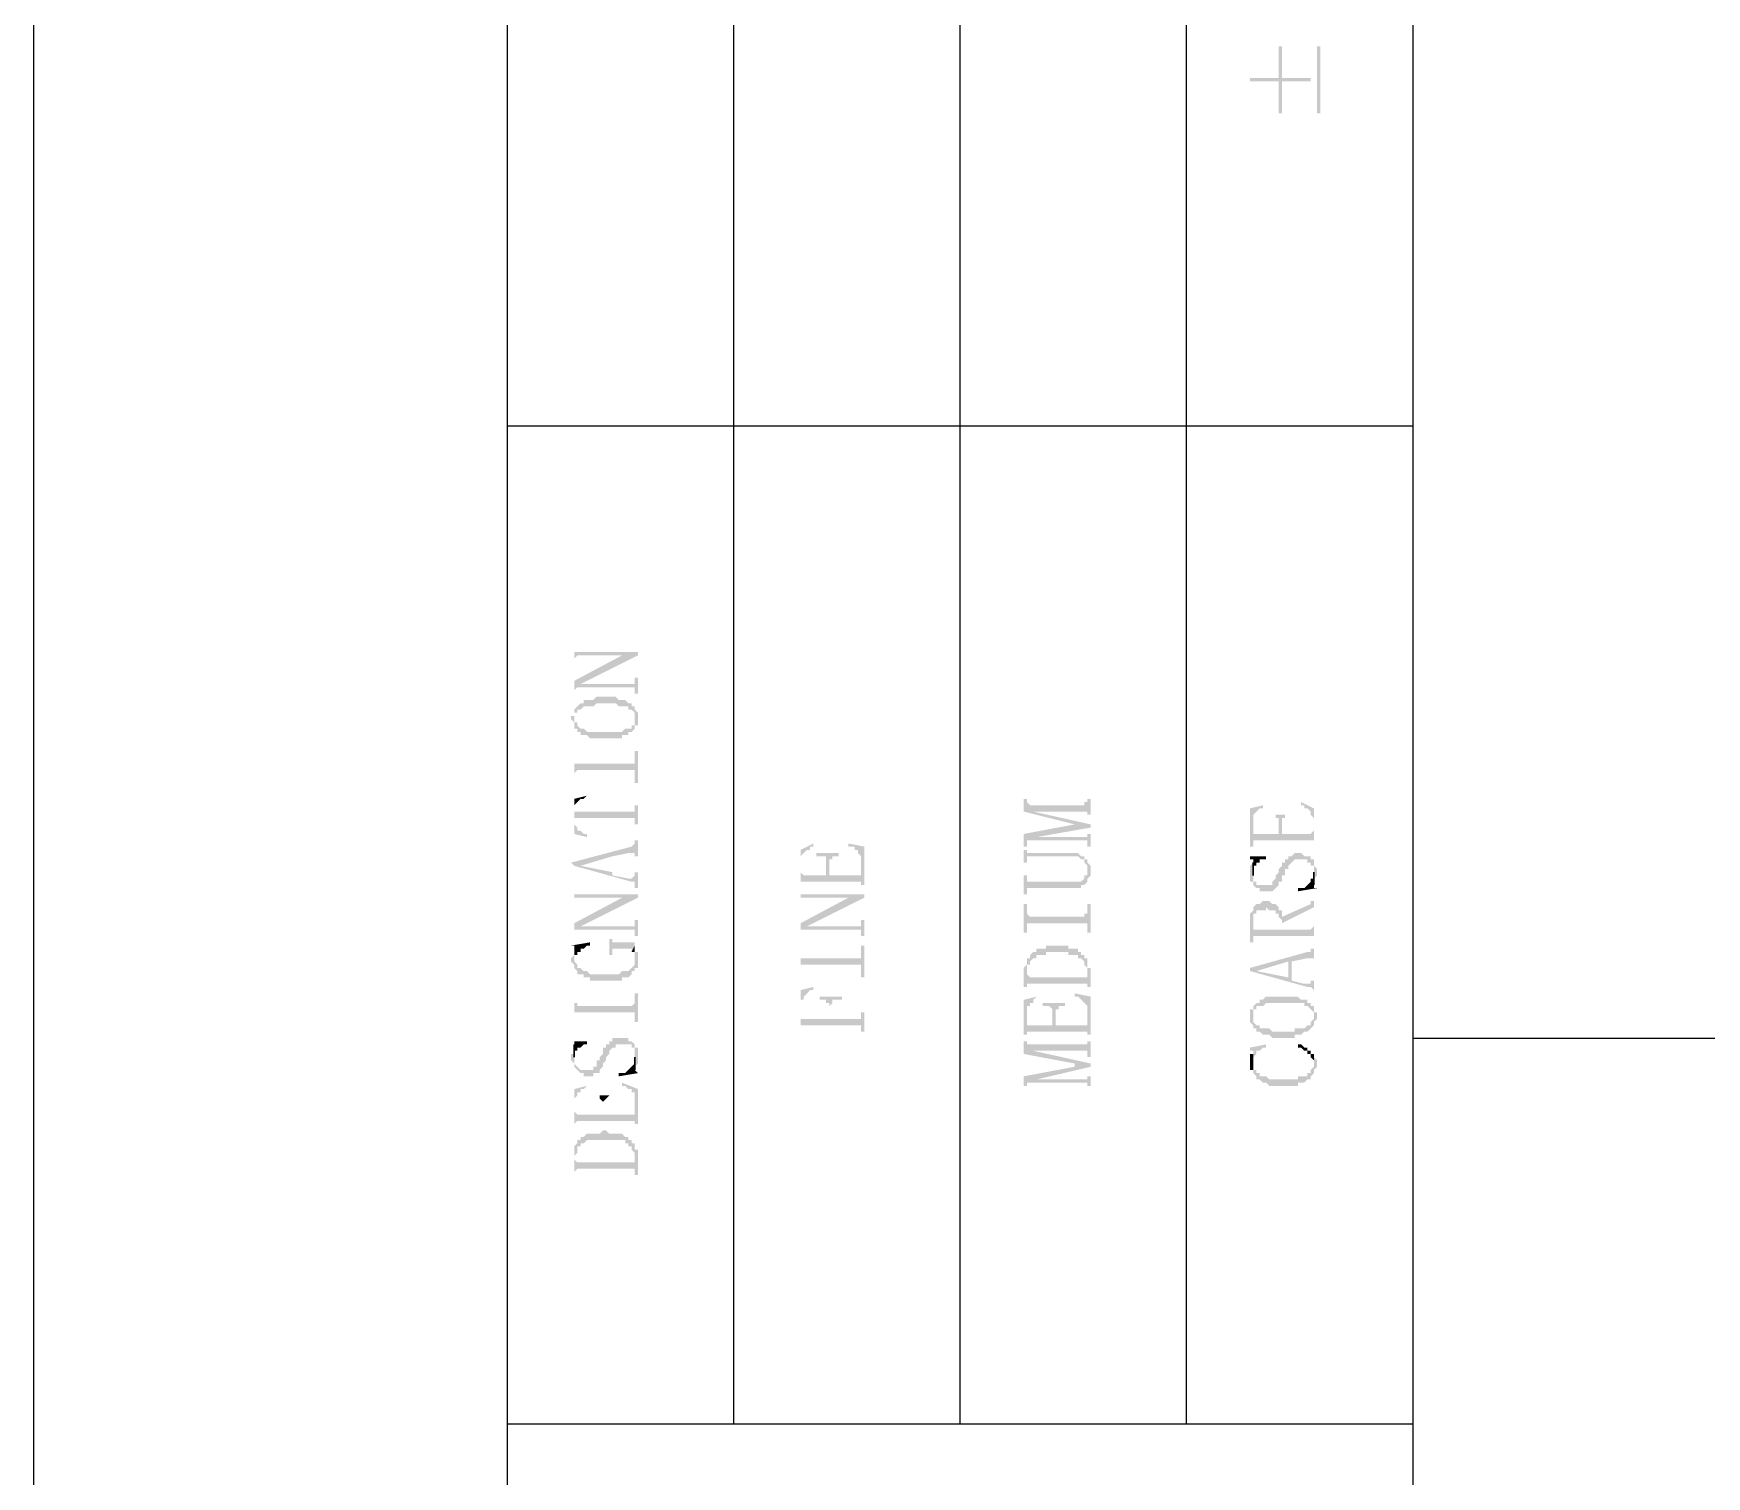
# Model space of a CAD drawing. Header units: inches. Extents: x 3613 to 8393, y -2205 to -794.
# Drawn here: x 7484.47 to 7508.15, y -1334.49 to -1314.06 of the extents above; entities that cross this region are included whole.
import ezdxf

# ---------------------------------------------------------------- set-up
doc = ezdxf.new("R2010")
doc.units = ezdxf.units.IN
doc.header["$MEASUREMENT"] = 0

msp = doc.modelspace()

# ---------------------------------------------------------------- hatches: boundary and pattern name
at = {"transparency": 33554559}
for points in [[(7501.691, -1314.696), (7501.691, -1314.741), (7502.097, -1314.741), (7502.097, -1315.192), (7502.142, -1315.192), (7502.142, -1314.741), (7502.549, -1314.741), (7502.549, -1314.696), (7502.142, -1314.696), (7502.142, -1314.244), (7502.097, -1314.244), (7502.097, -1314.696)], [(7502.684, -1315.192), (7502.684, -1314.244), (7502.639, -1314.244), (7502.639, -1315.192)], [(7492.123, -1322.729), (7492.123, -1322.955), (7492.123, -1322.91), (7492.123, -1322.91), (7492.168, -1322.865), (7493.026, -1322.865), (7493.026, -1322.819), (7492.123, -1322.819)], [(7492.123, -1323.226), (7492.123, -1323.406), (7492.123, -1323.361), (7492.123, -1323.361), (7492.168, -1323.316), (7492.168, -1323.316), (7492.213, -1323.271), (7493.026, -1322.865), (7492.8, -1322.865)], [(7492.168, -1323.316), (7492.981, -1323.316), (7492.981, -1323.361), (7492.981, -1323.406), (7493.026, -1323.406), (7493.026, -1323.18), (7492.981, -1323.18), (7492.981, -1323.271), (7492.213, -1323.271)], [(7492.078, -1323.767), (7492.078, -1323.767), (7492.123, -1323.812), (7492.123, -1323.857), (7492.123, -1323.903), (7492.168, -1323.903), (7492.168, -1323.948), (7492.213, -1323.948), (7492.213, -1323.993), (7492.304, -1323.993), (7492.349, -1324.038), (7492.8, -1324.038), (7492.8, -1323.993), (7492.89, -1323.993), (7492.89, -1323.948), (7492.935, -1323.948), (7492.981, -1323.903), (7492.981, -1323.857), (7493.026, -1323.857), (7493.026, -1323.812), (7493.026, -1323.767), (7493.026, -1323.722), (7493.026, -1323.677), (7493.026, -1323.677), (7492.981, -1323.632), (7492.981, -1323.767), (7492.981, -1323.812), (7492.981, -1323.857), (7492.935, -1323.857), (7492.935, -1323.903), (7492.845, -1323.903), (7492.8, -1323.948), (7492.304, -1323.948), (7492.258, -1323.903), (7492.213, -1323.903), (7492.168, -1323.857), (7492.168, -1323.812), (7492.123, -1323.812), (7492.123, -1323.767), (7492.123, -1323.632), (7492.123, -1323.677), (7492.123, -1323.722), (7492.078, -1323.722)], [(7492.123, -1323.632), (7492.123, -1323.767), (7492.123, -1323.722), (7492.123, -1323.677), (7492.168, -1323.677), (7492.168, -1323.632), (7492.213, -1323.632), (7492.258, -1323.587), (7492.394, -1323.587), (7492.439, -1323.542), (7492.71, -1323.542), (7492.755, -1323.587), (7492.89, -1323.587), (7492.89, -1323.632), (7492.935, -1323.632), (7492.981, -1323.677), (7492.981, -1323.722), (7492.981, -1323.767), (7492.981, -1323.632), (7492.981, -1323.587), (7492.935, -1323.587), (7492.935, -1323.542), (7492.89, -1323.542), (7492.845, -1323.496), (7492.755, -1323.496), (7492.71, -1323.451), (7492.439, -1323.451), (7492.394, -1323.496), (7492.258, -1323.496), (7492.258, -1323.542), (7492.213, -1323.542), (7492.168, -1323.587), (7492.168, -1323.587)], [(7492.123, -1324.219), (7492.123, -1324.67), (7492.123, -1324.534), (7492.123, -1324.534), (7492.168, -1324.489), (7492.981, -1324.489), (7492.981, -1324.67), (7493.026, -1324.67), (7493.026, -1324.219), (7492.981, -1324.219), (7492.981, -1324.354), (7492.981, -1324.399), (7492.123, -1324.399)], [(7492.123, -1324.896), (7492.123, -1325.031), (7492.123, -1324.986), (7492.168, -1324.941), (7492.168, -1324.941), (7492.213, -1324.896), (7492.258, -1324.896), (7492.304, -1324.85), (7492.304, -1324.85)], [(7492.123, -1324.896), (7492.123, -1325.392), (7492.304, -1325.437), (7492.304, -1325.392), (7492.258, -1325.392), (7492.213, -1325.347), (7492.168, -1325.347), (7492.168, -1325.302), (7492.168, -1325.302), (7492.123, -1325.257), (7492.123, -1325.031)], [(7492.123, -1325.031), (7492.123, -1325.211), (7492.123, -1325.166), (7492.981, -1325.166), (7492.981, -1325.211), (7492.981, -1325.257), (7493.026, -1325.257), (7493.026, -1324.986), (7492.981, -1324.986), (7492.981, -1325.031), (7492.981, -1325.076), (7492.123, -1325.076)], [(7498.487, -1324.896), (7498.487, -1325.076), (7499.209, -1325.257), (7499.209, -1325.257), (7499.434, -1325.302), (7499.434, -1325.257), (7498.622, -1325.076), (7498.622, -1325.076), (7498.577, -1324.986), (7498.577, -1324.986), (7498.532, -1324.941), (7498.532, -1324.896), (7498.532, -1324.896)], [(7498.577, -1324.986), (7498.622, -1325.076), (7499.389, -1325.076), (7499.389, -1325.121), (7499.434, -1325.121), (7499.434, -1324.896), (7499.389, -1324.896), (7499.389, -1324.941), (7499.344, -1324.941), (7499.344, -1324.986)], [(7501.691, -1325.031), (7501.691, -1325.572), (7501.736, -1325.572), (7501.736, -1325.166), (7501.736, -1325.121), (7501.736, -1325.121), (7501.781, -1325.076), (7501.781, -1325.076), (7501.826, -1325.031), (7501.872, -1325.031), (7501.872, -1324.986), (7501.872, -1324.986)], [(7502.413, -1324.986), (7502.458, -1324.986), (7502.458, -1325.031), (7502.503, -1325.031), (7502.549, -1325.076), (7502.549, -1325.121), (7502.549, -1325.121), (7502.594, -1325.166), (7502.594, -1325.572), (7502.594, -1325.031), (7502.413, -1324.941)], [(7498.487, -1325.392), (7498.487, -1325.572), (7498.532, -1325.572), (7498.532, -1325.527), (7498.532, -1325.482), (7498.577, -1325.482), (7498.667, -1325.437), (7499.434, -1325.302), (7499.209, -1325.257)], [(7501.736, -1325.527), (7501.736, -1325.482), (7502.594, -1325.482), (7502.594, -1325.527), (7502.594, -1325.347), (7502.594, -1325.347), (7502.549, -1325.392), (7502.142, -1325.392), (7502.142, -1325.257), (7502.097, -1325.392), (7501.736, -1325.392), (7501.736, -1325.211)], [(7501.962, -1325.121), (7502.052, -1325.121), (7502.052, -1325.166), (7502.097, -1325.166), (7502.097, -1325.392), (7502.142, -1325.257), (7502.142, -1325.211), (7502.142, -1325.166), (7502.187, -1325.166), (7502.187, -1325.121), (7502.278, -1325.121)], [(7492.078, -1325.798), (7492.123, -1325.843), (7492.213, -1325.843), (7492.665, -1325.708), (7492.665, -1325.934), (7492.665, -1325.708), (7492.89, -1325.663), (7492.981, -1325.663), (7492.981, -1325.708), (7493.026, -1325.708), (7493.026, -1325.482), (7492.981, -1325.482), (7492.981, -1325.527), (7492.981, -1325.527), (7492.935, -1325.572), (7492.935, -1325.572)], [(7495.327, -1325.618), (7495.327, -1326.114), (7495.327, -1325.753), (7495.327, -1325.708), (7495.373, -1325.663), (7495.373, -1325.663), (7495.418, -1325.618), (7495.463, -1325.618), (7495.463, -1325.572), (7495.508, -1325.572), (7495.508, -1325.527)], [(7496.004, -1325.572), (7496.095, -1325.572), (7496.095, -1325.618), (7496.14, -1325.618), (7496.14, -1325.663), (7496.14, -1325.663), (7496.185, -1325.708), (7496.185, -1326.114), (7496.23, -1326.114), (7496.23, -1325.572), (7496.004, -1325.527)], [(7498.577, -1325.482), (7499.389, -1325.482), (7499.389, -1325.527), (7499.389, -1325.572), (7499.434, -1325.572), (7499.434, -1325.392), (7499.389, -1325.392), (7499.389, -1325.437), (7498.667, -1325.437)], [(7492.123, -1325.843), (7492.935, -1326.069), (7492.981, -1326.069), (7492.981, -1326.114), (7492.981, -1326.159), (7493.026, -1326.159), (7493.026, -1325.934), (7492.981, -1325.934), (7492.981, -1325.979), (7492.981, -1325.979), (7492.935, -1326.024), (7492.89, -1326.024), (7492.665, -1325.979), (7492.665, -1325.708), (7492.665, -1325.934), (7492.213, -1325.843), (7492.213, -1325.843)], [(7495.327, -1326.114), (7495.327, -1326.069), (7496.185, -1326.069), (7496.185, -1326.114), (7496.185, -1325.934), (7496.185, -1325.979), (7495.734, -1325.979), (7495.734, -1325.798), (7495.688, -1325.979), (7495.373, -1325.979), (7495.327, -1325.934), (7495.327, -1325.753)], [(7495.553, -1325.663), (7495.553, -1325.708), (7495.688, -1325.708), (7495.688, -1325.753), (7495.688, -1325.798), (7495.688, -1325.979), (7495.734, -1325.798), (7495.734, -1325.753), (7495.779, -1325.753), (7495.779, -1325.708), (7495.869, -1325.708), (7495.869, -1325.663)], [(7498.487, -1325.618), (7498.487, -1325.798), (7498.532, -1325.798), (7498.532, -1325.753), (7498.532, -1325.708), (7499.254, -1325.708), (7499.299, -1325.753), (7499.344, -1325.753), (7499.344, -1325.798), (7499.344, -1325.798), (7499.389, -1325.843), (7499.389, -1325.888), (7499.389, -1325.753), (7499.344, -1325.753), (7499.344, -1325.708), (7499.299, -1325.708), (7499.254, -1325.663), (7498.532, -1325.663), (7498.532, -1325.618), (7498.532, -1325.618)], [(7498.487, -1325.979), (7498.487, -1326.249), (7498.532, -1326.249), (7498.532, -1326.204), (7498.532, -1326.159), (7499.299, -1326.159), (7499.299, -1326.114), (7499.344, -1326.114), (7499.389, -1326.069), (7499.389, -1326.024), (7499.389, -1326.024), (7499.434, -1325.979), (7499.434, -1325.934), (7499.434, -1325.888), (7499.434, -1325.843), (7499.389, -1325.798), (7499.389, -1325.934), (7499.389, -1325.979), (7499.344, -1325.979), (7499.344, -1326.024), (7499.344, -1326.024), (7499.299, -1326.069), (7498.532, -1326.069), (7498.532, -1325.979)], [(7501.691, -1325.934), (7501.691, -1326.024), (7501.691, -1326.069), (7501.736, -1326.069), (7501.736, -1326.114), (7501.736, -1326.114), (7501.781, -1326.159), (7501.826, -1326.159), (7501.826, -1326.204), (7502.007, -1326.204), (7502.052, -1326.159), (7502.052, -1326.159), (7502.097, -1326.114), (7502.097, -1326.069), (7502.142, -1326.069), (7502.142, -1325.979), (7502.187, -1325.979), (7502.187, -1325.888), (7502.233, -1325.888), (7502.233, -1325.843), (7502.233, -1325.843), (7502.278, -1325.798), (7502.278, -1325.798), (7502.323, -1325.753), (7502.503, -1325.753), (7502.503, -1325.798), (7502.549, -1325.798), (7502.549, -1325.843), (7502.594, -1325.843), (7502.594, -1325.888), (7502.594, -1326.069), (7502.594, -1326.024), (7502.594, -1326.024), (7502.639, -1325.979), (7502.639, -1325.934), (7502.639, -1325.888), (7502.639, -1325.888), (7502.594, -1325.843), (7502.594, -1325.798), (7502.594, -1325.753), (7502.549, -1325.753), (7502.549, -1325.708), (7502.458, -1325.708), (7502.413, -1325.663), (7502.323, -1325.663), (7502.278, -1325.708), (7502.233, -1325.708), (7502.233, -1325.753), (7502.187, -1325.753), (7502.187, -1325.798), (7502.142, -1325.798), (7502.142, -1325.843), (7502.142, -1325.843), (7502.097, -1325.888), (7502.097, -1325.934), (7502.097, -1325.934), (7502.052, -1325.979), (7502.052, -1326.024), (7502.052, -1326.024), (7502.007, -1326.069), (7502.007, -1326.114), (7501.781, -1326.114), (7501.781, -1326.069), (7501.736, -1326.069), (7501.736, -1326.024), (7501.736, -1325.979), (7501.736, -1325.798), (7501.691, -1325.843), (7501.691, -1325.888)], [(7501.691, -1325.708), (7501.691, -1325.753), (7501.736, -1325.753), (7501.736, -1325.888), (7501.736, -1325.843), (7501.781, -1325.843), (7501.781, -1325.798), (7501.826, -1325.798), (7501.826, -1325.753), (7501.917, -1325.753), (7501.917, -1325.708)], [(7502.368, -1326.204), (7502.368, -1326.204), (7502.639, -1326.159), (7502.594, -1326.159), (7502.594, -1326.114), (7502.594, -1325.979), (7502.594, -1326.024), (7502.549, -1326.024), (7502.549, -1326.069), (7502.549, -1326.069), (7502.503, -1326.114), (7502.503, -1326.114), (7502.458, -1326.159), (7502.368, -1326.159)], [(7492.123, -1326.159), (7492.123, -1326.385), (7492.123, -1326.295), (7493.026, -1326.295), (7493.026, -1326.249), (7492.123, -1326.249)], [(7495.327, -1326.159), (7495.327, -1326.385), (7495.327, -1326.34), (7495.327, -1326.295), (7496.23, -1326.295), (7496.23, -1326.249), (7495.327, -1326.249)], [(7492.123, -1326.656), (7492.123, -1326.836), (7492.123, -1326.746), (7492.168, -1326.746), (7492.213, -1326.701), (7493.026, -1326.295), (7492.8, -1326.295)], [(7495.327, -1326.656), (7495.327, -1326.836), (7495.327, -1326.791), (7495.327, -1326.746), (7495.373, -1326.746), (7495.418, -1326.701), (7496.23, -1326.295), (7496.004, -1326.295)], [(7498.487, -1326.385), (7498.487, -1326.791), (7498.532, -1326.791), (7498.532, -1326.656), (7499.389, -1326.656), (7499.389, -1326.791), (7499.434, -1326.791), (7499.434, -1326.385), (7499.389, -1326.385), (7499.389, -1326.52), (7499.344, -1326.52), (7499.344, -1326.565), (7498.577, -1326.565), (7498.532, -1326.52), (7498.532, -1326.385)], [(7501.691, -1326.611), (7501.691, -1326.926), (7501.736, -1326.926), (7501.736, -1326.611), (7501.736, -1326.52), (7501.781, -1326.52), (7501.781, -1326.475), (7501.917, -1326.475), (7501.917, -1326.43), (7501.917, -1326.43), (7501.962, -1326.475), (7502.052, -1326.475), (7502.052, -1326.52), (7502.097, -1326.52), (7502.097, -1326.565), (7502.097, -1326.565), (7502.142, -1326.611), (7502.142, -1326.746), (7502.142, -1326.475), (7502.097, -1326.475), (7502.097, -1326.43), (7502.097, -1326.43), (7502.052, -1326.385), (7502.007, -1326.385), (7501.962, -1326.34), (7501.872, -1326.34), (7501.826, -1326.385), (7501.781, -1326.385), (7501.736, -1326.43), (7501.736, -1326.475), (7501.736, -1326.475), (7501.691, -1326.52), (7501.691, -1326.565), (7501.691, -1326.565)], [(7501.736, -1326.881), (7501.736, -1326.836), (7502.594, -1326.836), (7502.594, -1326.926), (7502.594, -1326.656), (7502.594, -1326.701), (7502.594, -1326.701), (7502.549, -1326.746), (7502.142, -1326.746), (7502.142, -1326.52), (7502.142, -1326.475), (7502.142, -1326.746), (7501.736, -1326.746), (7501.736, -1326.656)], [(7502.142, -1326.565), (7502.142, -1326.656), (7502.594, -1326.43), (7502.594, -1326.295), (7502.594, -1326.34), (7502.549, -1326.34), (7502.549, -1326.385), (7502.549, -1326.385)], [(7492.168, -1326.746), (7492.981, -1326.746), (7492.981, -1326.836), (7493.026, -1326.836), (7493.026, -1326.611), (7492.981, -1326.611), (7492.981, -1326.656), (7492.981, -1326.701), (7492.213, -1326.701)], [(7495.373, -1326.746), (7496.185, -1326.746), (7496.185, -1326.836), (7496.23, -1326.836), (7496.23, -1326.611), (7496.185, -1326.611), (7496.185, -1326.656), (7496.185, -1326.701), (7495.418, -1326.701)], [(7492.078, -1326.972), (7492.123, -1326.972), (7492.123, -1327.017), (7492.123, -1327.152), (7492.123, -1327.107), (7492.168, -1327.107), (7492.168, -1327.062), (7492.213, -1327.062), (7492.213, -1327.017), (7492.258, -1327.017), (7492.304, -1326.972), (7492.349, -1326.972), (7492.349, -1326.926)], [(7492.619, -1326.881), (7492.619, -1327.107), (7492.665, -1327.107), (7492.665, -1327.062), (7492.665, -1327.017), (7492.935, -1327.017), (7492.935, -1327.062), (7492.981, -1326.972), (7492.981, -1326.926), (7492.665, -1326.926), (7492.665, -1326.881), (7492.665, -1326.881)], [(7492.935, -1327.062), (7492.981, -1327.062), (7492.981, -1327.152), (7492.981, -1327.017), (7492.981, -1326.972)], [(7495.327, -1326.972), (7495.327, -1327.423), (7495.327, -1327.288), (7495.327, -1327.242), (7496.185, -1327.242), (7496.185, -1327.423), (7496.23, -1327.423), (7496.23, -1326.972), (7496.185, -1326.972), (7496.185, -1327.107), (7496.185, -1327.152), (7495.327, -1327.152), (7495.327, -1327.107)], [(7498.487, -1327.333), (7498.487, -1327.558), (7498.532, -1327.558), (7498.532, -1327.333), (7498.532, -1327.288), (7498.532, -1327.242), (7498.577, -1327.242), (7498.577, -1327.197), (7498.577, -1327.197), (7498.622, -1327.152), (7498.667, -1327.152), (7498.667, -1327.107), (7498.803, -1327.107), (7498.803, -1327.062), (7499.118, -1327.062), (7499.118, -1327.107), (7499.254, -1327.107), (7499.254, -1327.152), (7499.299, -1327.152), (7499.344, -1327.197), (7499.344, -1327.242), (7499.344, -1327.242), (7499.389, -1327.288), (7499.389, -1327.558), (7499.434, -1327.558), (7499.434, -1327.333), (7499.434, -1327.288), (7499.389, -1327.288), (7499.389, -1327.197), (7499.389, -1327.152), (7499.344, -1327.152), (7499.344, -1327.107), (7499.299, -1327.107), (7499.299, -1327.062), (7499.254, -1327.062), (7499.254, -1327.017), (7499.118, -1327.017), (7499.118, -1326.972), (7498.803, -1326.972), (7498.803, -1327.017), (7498.667, -1327.017), (7498.667, -1327.062), (7498.622, -1327.062), (7498.577, -1327.107), (7498.577, -1327.152), (7498.532, -1327.152), (7498.532, -1327.197), (7498.532, -1327.242), (7498.532, -1327.242), (7498.487, -1327.288), (7498.487, -1327.288)], [(7501.691, -1327.288), (7501.691, -1327.333), (7501.781, -1327.333), (7502.233, -1327.197), (7502.233, -1327.423), (7502.278, -1327.197), (7502.503, -1327.152), (7502.594, -1327.152), (7502.594, -1327.197), (7502.594, -1326.972), (7502.594, -1327.017), (7502.549, -1327.017), (7502.549, -1327.062), (7502.503, -1327.062)], [(7492.078, -1327.152), (7492.078, -1327.197), (7492.078, -1327.197), (7492.123, -1327.242), (7492.123, -1327.288), (7492.123, -1327.288), (7492.168, -1327.333), (7492.168, -1327.378), (7492.258, -1327.378), (7492.258, -1327.423), (7492.349, -1327.423), (7492.349, -1327.468), (7492.8, -1327.468), (7492.8, -1327.423), (7492.89, -1327.423), (7492.935, -1327.378), (7492.935, -1327.333), (7492.981, -1327.333), (7492.981, -1327.288), (7493.026, -1327.288), (7493.026, -1327.242), (7493.026, -1327.152), (7493.026, -1327.107), (7493.026, -1327.062), (7492.981, -1327.062), (7492.981, -1327.197), (7492.981, -1327.242), (7492.981, -1327.242), (7492.935, -1327.288), (7492.935, -1327.288), (7492.89, -1327.333), (7492.8, -1327.333), (7492.755, -1327.378), (7492.349, -1327.378), (7492.304, -1327.333), (7492.258, -1327.333), (7492.213, -1327.288), (7492.168, -1327.288), (7492.168, -1327.242), (7492.168, -1327.242), (7492.123, -1327.197), (7492.123, -1327.062), (7492.123, -1327.107), (7492.123, -1327.107)], [(7501.691, -1327.333), (7502.503, -1327.558), (7502.549, -1327.558), (7502.594, -1327.603), (7502.594, -1327.649), (7502.594, -1327.423), (7502.594, -1327.468), (7502.549, -1327.468), (7502.549, -1327.513), (7502.458, -1327.513), (7502.278, -1327.468), (7502.278, -1327.197), (7502.233, -1327.423), (7501.781, -1327.333), (7501.781, -1327.333)], [(7498.532, -1327.558), (7498.532, -1327.513), (7499.389, -1327.513), (7499.389, -1327.558), (7499.389, -1327.378), (7499.389, -1327.423), (7498.577, -1327.423), (7498.532, -1327.378), (7498.532, -1327.333)], [(7492.123, -1327.649), (7492.123, -1328.055), (7492.123, -1327.919), (7492.981, -1327.919), (7492.981, -1328.055), (7493.026, -1328.055), (7493.026, -1327.649), (7492.981, -1327.649), (7492.981, -1327.784), (7492.981, -1327.784), (7492.935, -1327.829), (7492.168, -1327.829), (7492.168, -1327.784), (7492.123, -1327.784)], [(7495.327, -1327.603), (7495.327, -1328.19), (7495.327, -1327.829), (7495.327, -1327.739), (7495.373, -1327.739), (7495.373, -1327.694), (7495.373, -1327.694), (7495.418, -1327.649), (7495.418, -1327.649), (7495.463, -1327.603), (7495.508, -1327.603), (7495.508, -1327.558)], [(7495.598, -1327.694), (7495.598, -1327.739), (7495.688, -1327.739), (7495.688, -1327.784), (7495.734, -1327.784), (7495.734, -1328.01), (7495.734, -1327.829), (7495.734, -1327.829), (7495.779, -1327.784), (7495.779, -1327.739), (7495.914, -1327.739), (7495.914, -1327.694)], [(7498.487, -1327.739), (7498.487, -1328.235), (7498.532, -1328.235), (7498.532, -1327.874), (7498.532, -1327.829), (7498.577, -1327.829), (7498.577, -1327.784), (7498.622, -1327.784), (7498.622, -1327.739), (7498.622, -1327.739), (7498.667, -1327.694), (7498.712, -1327.694), (7498.667, -1327.694)], [(7499.209, -1327.694), (7499.254, -1327.694), (7499.299, -1327.739), (7499.299, -1327.739), (7499.344, -1327.784), (7499.344, -1327.784), (7499.389, -1327.829), (7499.389, -1327.874), (7499.389, -1328.235), (7499.434, -1328.235), (7499.434, -1327.694), (7499.209, -1327.649)], [(7501.736, -1327.874), (7501.736, -1327.964), (7501.736, -1327.919), (7501.736, -1327.874), (7501.781, -1327.874), (7501.781, -1327.829), (7501.872, -1327.829), (7501.917, -1327.784), (7502.458, -1327.784), (7502.458, -1327.829), (7502.503, -1327.829), (7502.549, -1327.874), (7502.549, -1327.874), (7502.594, -1327.919), (7502.594, -1327.964), (7502.594, -1327.829), (7502.549, -1327.829), (7502.549, -1327.784), (7502.503, -1327.784), (7502.503, -1327.739), (7502.413, -1327.739), (7502.368, -1327.694), (7501.917, -1327.694), (7501.872, -1327.739), (7501.826, -1327.739), (7501.826, -1327.784), (7501.781, -1327.784), (7501.736, -1327.829), (7501.736, -1327.829)], [(7495.327, -1328.145), (7495.327, -1328.1), (7496.185, -1328.1), (7496.185, -1328.19), (7496.23, -1328.19), (7496.23, -1327.919), (7496.185, -1327.919), (7496.185, -1327.964), (7496.185, -1328.01), (7495.734, -1328.01), (7495.734, -1327.829), (7495.734, -1328.01), (7495.327, -1328.01), (7495.327, -1327.829)], [(7498.532, -1328.235), (7498.532, -1328.19), (7499.389, -1328.19), (7499.389, -1328.235), (7499.389, -1328.055), (7499.389, -1328.1), (7498.938, -1328.1), (7498.938, -1327.919), (7498.893, -1328.1), (7498.532, -1328.1), (7498.532, -1328.055), (7498.532, -1327.874)], [(7498.757, -1327.784), (7498.757, -1327.829), (7498.848, -1327.829), (7498.893, -1327.874), (7498.893, -1327.919), (7498.893, -1328.1), (7498.938, -1327.919), (7498.938, -1327.874), (7498.983, -1327.874), (7498.983, -1327.829), (7499.073, -1327.829), (7499.073, -1327.784)], [(7501.691, -1327.964), (7501.691, -1328.01), (7501.691, -1328.055), (7501.691, -1328.055), (7501.736, -1328.1), (7501.736, -1328.145), (7501.781, -1328.145), (7501.781, -1328.19), (7501.826, -1328.19), (7501.872, -1328.235), (7501.962, -1328.235), (7502.007, -1328.28), (7502.323, -1328.28), (7502.323, -1328.235), (7502.413, -1328.235), (7502.458, -1328.19), (7502.503, -1328.19), (7502.549, -1328.145), (7502.549, -1328.145), (7502.594, -1328.1), (7502.594, -1328.055), (7502.594, -1328.055), (7502.639, -1328.01), (7502.639, -1327.964), (7502.639, -1327.919), (7502.594, -1327.919), (7502.594, -1327.874), (7502.594, -1327.964), (7502.594, -1328.01), (7502.594, -1328.01), (7502.549, -1328.055), (7502.549, -1328.1), (7502.503, -1328.1), (7502.458, -1328.145), (7502.323, -1328.145), (7502.323, -1328.19), (7502.007, -1328.19), (7501.962, -1328.145), (7501.826, -1328.145), (7501.826, -1328.1), (7501.781, -1328.1), (7501.736, -1328.055), (7501.736, -1328.01), (7501.736, -1327.874), (7501.691, -1327.874), (7501.691, -1327.919)], [(7492.078, -1328.551), (7492.078, -1328.596), (7492.078, -1328.596), (7492.123, -1328.641), (7492.123, -1328.687), (7492.123, -1328.687), (7492.168, -1328.732), (7492.168, -1328.732), (7492.213, -1328.777), (7492.258, -1328.777), (7492.258, -1328.822), (7492.394, -1328.822), (7492.394, -1328.777), (7492.484, -1328.777), (7492.484, -1328.732), (7492.484, -1328.732), (7492.529, -1328.687), (7492.529, -1328.641), (7492.529, -1328.641), (7492.574, -1328.596), (7492.574, -1328.551), (7492.574, -1328.551), (7492.619, -1328.506), (7492.619, -1328.461), (7492.619, -1328.461), (7492.665, -1328.416), (7492.71, -1328.416), (7492.71, -1328.371), (7492.935, -1328.371), (7492.935, -1328.416), (7492.981, -1328.416), (7492.981, -1328.461), (7492.981, -1328.687), (7493.026, -1328.641), (7493.026, -1328.551), (7493.026, -1328.461), (7493.026, -1328.416), (7492.981, -1328.416), (7492.981, -1328.371), (7492.981, -1328.371), (7492.935, -1328.326), (7492.89, -1328.326), (7492.89, -1328.28), (7492.665, -1328.28), (7492.665, -1328.326), (7492.619, -1328.326), (7492.619, -1328.371), (7492.574, -1328.371), (7492.574, -1328.416), (7492.529, -1328.416), (7492.529, -1328.506), (7492.529, -1328.506), (7492.484, -1328.551), (7492.484, -1328.596), (7492.439, -1328.596), (7492.439, -1328.641), (7492.439, -1328.687), (7492.394, -1328.687), (7492.394, -1328.732), (7492.213, -1328.732), (7492.168, -1328.687), (7492.168, -1328.687), (7492.123, -1328.641), (7492.123, -1328.416), (7492.123, -1328.461), (7492.123, -1328.506), (7492.078, -1328.506)], [(7492.078, -1328.326), (7492.123, -1328.326), (7492.123, -1328.371), (7492.123, -1328.506), (7492.123, -1328.461), (7492.168, -1328.461), (7492.168, -1328.416), (7492.213, -1328.416), (7492.258, -1328.371), (7492.304, -1328.371), (7492.304, -1328.326), (7492.304, -1328.326)], [(7498.487, -1328.326), (7498.487, -1328.506), (7499.209, -1328.641), (7499.209, -1328.687), (7499.434, -1328.687), (7499.434, -1328.641), (7498.622, -1328.461), (7498.622, -1328.461), (7498.577, -1328.371), (7498.532, -1328.371), (7498.532, -1328.326), (7498.532, -1328.326)], [(7498.577, -1328.371), (7498.622, -1328.461), (7499.389, -1328.461), (7499.389, -1328.506), (7499.389, -1328.551), (7499.434, -1328.551), (7499.434, -1328.326), (7499.389, -1328.326), (7499.389, -1328.371), (7499.344, -1328.371)], [(7501.691, -1328.416), (7501.691, -1328.461), (7501.736, -1328.461), (7501.736, -1328.732), (7501.736, -1328.596), (7501.736, -1328.551), (7501.736, -1328.551), (7501.781, -1328.506), (7501.781, -1328.461), (7501.826, -1328.461), (7501.872, -1328.416), (7501.917, -1328.416), (7501.917, -1328.371)], [(7502.368, -1328.416), (7502.413, -1328.416), (7502.458, -1328.461), (7502.503, -1328.461), (7502.503, -1328.506), (7502.549, -1328.506), (7502.549, -1328.551), (7502.549, -1328.551), (7502.594, -1328.596), (7502.594, -1328.641), (7502.594, -1328.506), (7502.549, -1328.506), (7502.549, -1328.461), (7502.503, -1328.461), (7502.503, -1328.416), (7502.458, -1328.416), (7502.413, -1328.371), (7502.368, -1328.371)], [(7492.755, -1328.777), (7492.755, -1328.822), (7493.026, -1328.777), (7493.026, -1328.777), (7492.981, -1328.732), (7492.981, -1328.596), (7492.981, -1328.641), (7492.981, -1328.641), (7492.935, -1328.687), (7492.935, -1328.687), (7492.89, -1328.732), (7492.89, -1328.732), (7492.845, -1328.777), (7492.8, -1328.777)], [(7501.691, -1328.596), (7501.691, -1328.641), (7501.691, -1328.687), (7501.691, -1328.732), (7501.736, -1328.732), (7501.736, -1328.461), (7501.736, -1328.506), (7501.691, -1328.506), (7501.691, -1328.551)], [(7501.736, -1328.732), (7501.736, -1328.777), (7501.736, -1328.777), (7501.781, -1328.822), (7501.781, -1328.867), (7501.826, -1328.867), (7501.872, -1328.912), (7501.917, -1328.912), (7501.962, -1328.957), (7502.368, -1328.957), (7502.368, -1328.912), (7502.458, -1328.912), (7502.503, -1328.867), (7502.549, -1328.867), (7502.549, -1328.822), (7502.549, -1328.822), (7502.594, -1328.777), (7502.594, -1328.732), (7502.594, -1328.732), (7502.639, -1328.687), (7502.639, -1328.641), (7502.639, -1328.596), (7502.639, -1328.596), (7502.594, -1328.551), (7502.594, -1328.506), (7502.594, -1328.641), (7502.594, -1328.687), (7502.594, -1328.687), (7502.549, -1328.732), (7502.549, -1328.777), (7502.503, -1328.777), (7502.503, -1328.822), (7502.368, -1328.822), (7502.368, -1328.867), (7501.962, -1328.867), (7501.917, -1328.822), (7501.826, -1328.822), (7501.826, -1328.777), (7501.781, -1328.777), (7501.781, -1328.732), (7501.736, -1328.732), (7501.736, -1328.687), (7501.736, -1328.641), (7501.736, -1328.641)], [(7498.487, -1328.822), (7498.487, -1328.957), (7498.532, -1328.957), (7498.532, -1328.912), (7498.577, -1328.912), (7498.667, -1328.867), (7499.434, -1328.687), (7499.209, -1328.687)], [(7498.577, -1328.912), (7499.389, -1328.912), (7499.389, -1328.957), (7499.434, -1328.957), (7499.434, -1328.822), (7499.389, -1328.822), (7499.389, -1328.867), (7498.667, -1328.867)], [(7492.123, -1329.003), (7492.123, -1329.499), (7492.123, -1329.138), (7492.123, -1329.138), (7492.168, -1329.093), (7492.168, -1329.048), (7492.213, -1329.048), (7492.213, -1329.003), (7492.258, -1329.003), (7492.304, -1328.957), (7492.304, -1328.957)], [(7492.394, -1329.093), (7492.484, -1329.093), (7492.484, -1329.138), (7492.484, -1329.138), (7492.529, -1329.183), (7492.529, -1329.364), (7492.529, -1329.183), (7492.529, -1329.183), (7492.574, -1329.138), (7492.574, -1329.138), (7492.619, -1329.093), (7492.665, -1329.093)], [(7492.8, -1328.957), (7492.845, -1328.957), (7492.89, -1329.003), (7492.935, -1329.003), (7492.935, -1329.048), (7492.981, -1329.048), (7492.981, -1329.138), (7492.981, -1329.499), (7493.026, -1329.499), (7493.026, -1329.003), (7492.8, -1328.912)], [(7492.123, -1329.499), (7492.123, -1329.499), (7492.168, -1329.454), (7492.981, -1329.454), (7492.981, -1329.499), (7492.981, -1329.318), (7492.981, -1329.364), (7492.529, -1329.364), (7492.529, -1329.183), (7492.529, -1329.364), (7492.168, -1329.364), (7492.123, -1329.318), (7492.123, -1329.183)], [(7492.123, -1329.95), (7492.123, -1330.221), (7492.123, -1329.95), (7492.123, -1329.95), (7492.168, -1329.905), (7492.168, -1329.86), (7492.168, -1329.815), (7492.213, -1329.815), (7492.213, -1329.77), (7492.258, -1329.77), (7492.304, -1329.725), (7492.845, -1329.725), (7492.845, -1329.77), (7492.89, -1329.77), (7492.89, -1329.815), (7492.935, -1329.815), (7492.935, -1329.86), (7492.935, -1329.86), (7492.981, -1329.905), (7492.981, -1329.95), (7492.981, -1330.221), (7493.026, -1330.221), (7493.026, -1329.95), (7493.026, -1329.86), (7492.981, -1329.86), (7492.981, -1329.815), (7492.981, -1329.77), (7492.935, -1329.77), (7492.935, -1329.725), (7492.89, -1329.725), (7492.89, -1329.68), (7492.845, -1329.68), (7492.8, -1329.634), (7492.619, -1329.634), (7492.574, -1329.589), (7492.529, -1329.589), (7492.484, -1329.634), (7492.304, -1329.634), (7492.258, -1329.68), (7492.213, -1329.68), (7492.213, -1329.725), (7492.168, -1329.725), (7492.168, -1329.77), (7492.168, -1329.77), (7492.123, -1329.815), (7492.123, -1329.905)], [(7492.123, -1330.176), (7492.123, -1330.176), (7492.168, -1330.131), (7492.981, -1330.131), (7492.981, -1330.176), (7492.981, -1329.995), (7492.981, -1330.041), (7492.168, -1330.041), (7492.123, -1329.995), (7492.123, -1329.995)]]:
    msp.add_hatch(color=256, dxfattribs=at).paths.add_polyline_path(points)

# ---------------------------------------------------------------- linework, layer by layer
for p, q in [((7491.175, -1259.827), (7491.175, -1546.568)), ((7503.993, -1328.282), (7900.431, -1328.282))]:
    msp.add_line(p, q)
for points in [[(7904.469, -1550.827), (7904.469, -1253.827), (7484.469, -1253.827), (7484.469, -1550.827)], [(7501.736, -1325.798), (7501.736, -1325.979), (7501.736, -1325.934), (7501.736, -1325.798)], [(7502.594, -1325.979), (7502.594, -1326.114), (7502.594, -1326.069), (7502.594, -1325.934)], [(7492.123, -1328.416), (7492.123, -1328.551), (7492.123, -1328.371)], [(7492.981, -1328.596), (7492.981, -1328.732), (7492.981, -1328.687), (7492.981, -1328.551), (7492.981, -1328.551)]]:
    msp.add_lwpolyline(points, close=True)
for points in [[(7494.38, -1259.827), (7494.38, -1333.741)], [(7497.584, -1259.827), (7497.584, -1333.741)], [(7500.788, -1259.827), (7500.788, -1333.741)], [(7503.993, -1259.827), (7503.993, -1546.568)], [(7491.175, -1319.615), (7503.993, -1319.615)], [(7491.175, -1333.741), (7503.993, -1333.741)]]:
    msp.add_lwpolyline(points)

doc.saveas('drawing.dxf')
